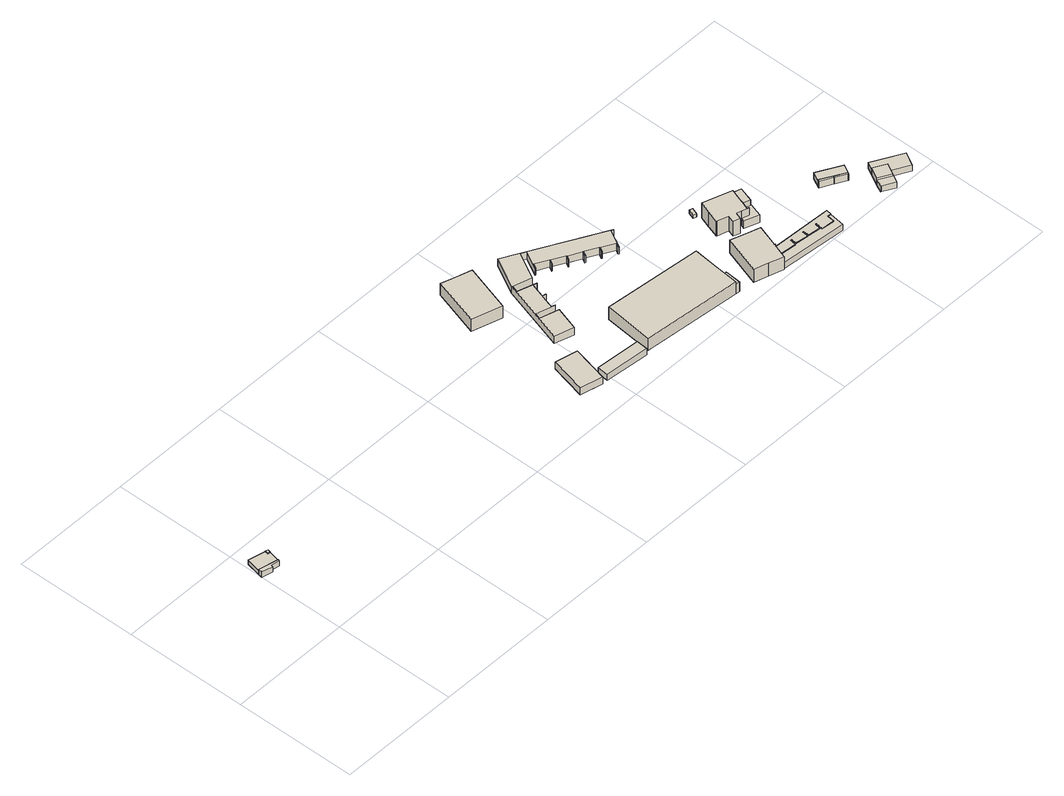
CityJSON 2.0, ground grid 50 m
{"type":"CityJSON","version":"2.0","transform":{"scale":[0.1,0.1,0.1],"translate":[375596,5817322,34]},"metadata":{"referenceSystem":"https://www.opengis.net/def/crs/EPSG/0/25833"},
"CityObjects":{
"building1":{"type":"Building","attributes":{"Gemeindeschluessel":"11000005","BezugspunktDach":"2200","function":"51009_1610","measuredHeight":2.47,"storeysAboveGround":0},"address":[{"country":"Germany","locality":"Berlin"}],"geometry":[{"type":"Solid","lod":"1","boundaries":[[[[0,1,2,3,4,5]],[[6,7,8,9,10,11]],[[6,11,5,4]],[[7,6,4,3]],[[8,7,3,2]],[[9,8,2,1]],[[10,9,1,0]],[[11,10,0,5]]]]}]},
"building2":{"type":"Building","attributes":{"Gemeindeschluessel":"11000005","BezugspunktDach":"2200","function":"31001_1010","measuredHeight":2.08,"storeysAboveGround":1},"address":[{"country":"Germany","locality":"Berlin","thoroughfareNumber":"61","thoroughfareName":"Straße 265"}],"geometry":[{"type":"Solid","lod":"1","boundaries":[[[[12,13,14,15,16,17]],[[18,19,20,21,7,6]],[[18,6,17,16]],[[19,18,16,15]],[[20,19,15,14]],[[21,20,14,13]],[[7,21,13,12]],[[6,7,12,17]]]]}]},
"building3":{"type":"Building","attributes":{"Gemeindeschluessel":"11000005","BezugspunktDach":"2200","function":"51009_1610","measuredHeight":2.21,"storeysAboveGround":0},"address":[{"country":"Germany","locality":"Berlin"}],"geometry":[{"type":"Solid","lod":"1","boundaries":[[[[22,23,24,25]],[[19,26,21,20]],[[19,20,25,24]],[[26,19,24,23]],[[21,26,23,22]],[[20,21,22,25]]]]}]},
"building4":{"type":"Building","attributes":{"Gemeindeschluessel":"11000005","BezugspunktDach":"2200","function":"31001_2721","measuredHeight":3.24,"storeysAboveGround":1},"address":[{"country":"Germany","locality":"Berlin","thoroughfareNumber":"45 (2)","thoroughfareName":"Straße 265"}],"geometry":[{"type":"Solid","lod":"1","boundaries":[[[[27,28,29,30]],[[31,32,33,34]],[[31,34,30,29]],[[32,31,29,28]],[[33,32,28,27]],[[34,33,27,30]]]]}]},
"building5":{"type":"Building","attributes":{"Gemeindeschluessel":"11000005","BezugspunktDach":"2200","function":"31001_2724","measuredHeight":2.99,"storeysAboveGround":1},"address":[{"country":"Germany","locality":"Berlin","thoroughfareNumber":"45 (7)","thoroughfareName":"Straße 265"}],"geometry":[{"type":"Solid","lod":"1","boundaries":[[[[35,36,37,38]],[[39,40,41,42]],[[39,42,38,37]],[[40,39,37,36]],[[41,40,36,35]],[[42,41,35,38]]]]}]},
"building6":{"type":"Building","attributes":{"Gemeindeschluessel":"11000005","BezugspunktDach":"2200","function":"31001_2721","measuredHeight":6.46,"storeysAboveGround":1},"address":[{"country":"Germany","locality":"Berlin","thoroughfareNumber":"45 (3)","thoroughfareName":"Straße 265"}],"geometry":[{"type":"Solid","lod":"1","boundaries":[[[[43,44,45,46,47]],[[48,49,50,51,52]],[[48,52,47,46]],[[49,48,46,45]],[[50,49,45,44]],[[51,50,44,43]],[[52,51,43,47]]]]}]},
"building7":{"type":"Building","attributes":{"Gemeindeschluessel":"11000005","BezugspunktDach":"2200","function":"31001_2724","measuredHeight":3.38,"storeysAboveGround":1},"address":[{"country":"Germany","locality":"Berlin","thoroughfareNumber":"45 (4)","thoroughfareName":"Straße 265"}],"geometry":[{"type":"Solid","lod":"1","boundaries":[[[[53,54,55,56,57,58,59,60,61,62,63,64,65,66,67,68,69,70,71,72,73,74,75,76,77,78,79,80,81,82,83,84,85,86,87,88,89,90,91,92,93,94,95,96,97,98,99,100]],[[101,102,103,104,105,106,107,108,109,110,111,112,113,114,115,116,117,118,119,120,121,122,123,124,125,126,127,128,129,130,131,132,133,134,135,136,137,138,139,140,141,142,143,144,145,146,147,148]],[[101,148,100,99]],[[102,101,99,98]],[[103,102,98,97]],[[104,103,97,96]],[[105,104,96,95]],[[106,105,95,94]],[[107,106,94,93]],[[108,107,93,92]],[[109,108,92,91]],[[110,109,91,90]],[[111,110,90,89]],[[112,111,89,88]],[[113,112,88,87]],[[114,113,87,86]],[[115,114,86,85]],[[116,115,85,84]],[[117,116,84,83]],[[118,117,83,82]],[[119,118,82,81]],[[120,119,81,80]],[[121,120,80,79]],[[122,121,79,78]],[[123,122,78,77]],[[124,123,77,76]],[[125,124,76,75]],[[126,125,75,74]],[[127,126,74,73]],[[128,127,73,72]],[[129,128,72,71]],[[130,129,71,70]],[[131,130,70,69]],[[132,131,69,68]],[[133,132,68,67]],[[134,133,67,66]],[[135,134,66,65]],[[136,135,65,64]],[[137,136,64,63]],[[138,137,63,62]],[[139,138,62,61]],[[140,139,61,60]],[[141,140,60,59]],[[142,141,59,58]],[[143,142,58,57]],[[144,143,57,56]],[[145,144,56,55]],[[146,145,55,54]],[[147,146,54,53]],[[148,147,53,100]]]]}]},
"building8":{"type":"Building","attributes":{"Gemeindeschluessel":"11000005","function":"31001_3210"},"address":[{"country":"Germany","locality":"Berlin","thoroughfareNumber":"45 (5)","thoroughfareName":"Straße 265"}],"children":["building8-1","building8-2"]},
"building8-1":{"type":"BuildingPart","attributes":{"BezugspunktDach":"2200","measuredHeight":7.12,"storeysAboveGround":1},"parents":["building8"],"geometry":[{"type":"MultiSurface","lod":"1","boundaries":[[[149,150,151,152,153]],[[154,155,156,157,158]],[[154,158,153,152]],[[155,154,152,151]],[[156,155,151,150]],[[159,160,161,156,150,149]],[[158,157,149,153]],[[157,161,160,159]]]}]},
"building8-2":{"type":"BuildingPart","attributes":{"BezugspunktDach":"2200","measuredHeight":4.5,"storeysAboveGround":1},"parents":["building8"],"geometry":[{"type":"Solid","lod":"1","boundaries":[[[[162,163,160,159]],[[161,164,165,157]],[[164,161,160,163]],[[165,164,163,162]],[[157,165,162,159]],[[161,157,159,160]]]]}]},
"building9":{"type":"Building","attributes":{"Gemeindeschluessel":"11000005","BezugspunktDach":"2200","function":"31001_2523","measuredHeight":1.54,"storeysAboveGround":1},"address":[{"country":"Germany","locality":"Berlin","thoroughfareNumber":"45 (6)","thoroughfareName":"Straße 265"}],"geometry":[{"type":"Solid","lod":"1","boundaries":[[[[166,167,168,169]],[[170,171,172,173]],[[170,173,169,168]],[[171,170,168,167]],[[172,171,167,166]],[[173,172,166,169]]]]}]},
"building10":{"type":"Building","attributes":{"Gemeindeschluessel":"11000005","function":"31001_2724"},"address":[{"country":"Germany","locality":"Berlin","thoroughfareNumber":"45 (1)","thoroughfareName":"Straße 265"}],"children":["building10-1","building10-2"]},
"building10-1":{"type":"BuildingPart","attributes":{"BezugspunktDach":"2200","measuredHeight":8.26,"storeysAboveGround":1},"parents":["building10"],"geometry":[{"type":"MultiSurface","lod":"1","boundaries":[[[174,175,176,177,178,179,180,181,182,183,184,185,186]],[[187,188,189,190,191,192,193,194,195,196,197,198,199]],[[187,199,186,185]],[[188,187,185,184]],[[189,188,184,183]],[[190,189,183,182]],[[191,190,182,181]],[[192,191,181,180]],[[193,192,180,179]],[[194,193,179,178]],[[195,194,178,177]],[[200,201,177,176]],[[197,196,176,175]],[[198,197,175,174]],[[199,198,174,186]],[[202,196,195,201,200]]]}]},
"building10-2":{"type":"BuildingPart","attributes":{"BezugspunktDach":"2200","measuredHeight":2.99,"storeysAboveGround":1},"parents":["building10"],"geometry":[{"type":"Solid","lod":"1","boundaries":[[[[203,204,205,206,207,208,209,210,211,212,213,214,215,216,217,218,201,200]],[[195,219,220,221,222,223,224,225,226,227,228,229,230,231,232,233,234,196]],[[219,195,201,218]],[[220,219,218,217]],[[221,220,217,216]],[[222,221,216,215]],[[223,222,215,214]],[[224,223,214,213]],[[225,224,213,212]],[[226,225,212,211]],[[227,226,211,210]],[[228,227,210,209]],[[229,228,209,208]],[[230,229,208,207]],[[231,230,207,206]],[[232,231,206,205]],[[233,232,205,204]],[[234,233,204,203]],[[196,234,203,200]],[[195,196,200,201]]]]}]},
"building11":{"type":"Building","attributes":{"Gemeindeschluessel":"11000005","function":"31001_1210"},"address":[{"country":"Germany","locality":"Berlin","thoroughfareNumber":"45","thoroughfareName":"Straße 265"}],"children":["building11-1","building11-2"]},
"building11-1":{"type":"BuildingPart","attributes":{"BezugspunktDach":"2200","measuredHeight":10.71,"storeysAboveGround":1},"parents":["building11"],"geometry":[{"type":"MultiSurface","lod":"1","boundaries":[[[235,236,237,238,239,240,241,242,243,244,245,246,247,248,249]],[[250,251,252,253,254,255,256,257,258,259,260,261,262,263,264]],[[250,264,249,248]],[[251,250,248,247]],[[252,251,247,246]],[[265,266,252,246,245]],[[267,265,253,245,244]],[[255,254,244,243]],[[256,255,243,242]],[[257,256,242,241]],[[258,257,241,240]],[[259,258,240,239]],[[260,259,239,238]],[[261,260,238,237]],[[262,261,237,236]],[[263,262,236,235]],[[264,263,235,249]],[[253,252,266,265]],[[254,253,265,267]]]}]},
"building11-2":{"type":"BuildingPart","attributes":{"BezugspunktDach":"2200","measuredHeight":6.14,"storeysAboveGround":1},"parents":["building11"],"geometry":[{"type":"MultiSurface","lod":"1","boundaries":[[[268,269,266,267]],[[252,270,271,254]],[[270,252,266,269]],[[271,270,269,268]],[[254,271,268,267]],[[252,253,265,266]],[[254,267,265,253]]]}]},
"building12":{"type":"Building","attributes":{"Gemeindeschluessel":"11000005","BezugspunktDach":"2200","function":"51009_1610","measuredHeight":3.1,"storeysAboveGround":0},"address":[{"country":"Germany","locality":"Berlin"}],"geometry":[{"type":"Solid","lod":"1","boundaries":[[[[272,273,274,275,276,277,278,279,280,281,282,283,284,285,286,287,288,289,290,291,292,293]],[[294,295,296,297,298,299,300,301,302,303,304,305,306,307,308,309,310,311,312,313,314,315]],[[294,315,293,292]],[[295,294,292,291]],[[296,295,291,290]],[[297,296,290,289]],[[298,297,289,288]],[[299,298,288,287]],[[300,299,287,286]],[[301,300,286,285]],[[302,301,285,284]],[[303,302,284,283]],[[304,303,283,282]],[[305,304,282,281]],[[306,305,281,280]],[[307,306,280,279]],[[308,307,279,278]],[[309,308,278,277]],[[310,309,277,276]],[[311,310,276,275]],[[312,311,275,274]],[[313,312,274,273]],[[314,313,273,272]],[[315,314,272,293]]]]}]},
"building13":{"type":"Building","attributes":{"Gemeindeschluessel":"11000005","BezugspunktDach":"2200","function":"51009_1610","measuredHeight":3.55,"storeysAboveGround":0},"address":[{"country":"Germany","locality":"Berlin"}],"geometry":[{"type":"Solid","lod":"1","boundaries":[[[[316,317,318,319,320,321,322,323,324]],[[325,326,327,328,329,330,331,332,333]],[[325,333,324,323]],[[326,325,323,322]],[[327,326,322,321]],[[328,327,321,320]],[[329,328,320,319]],[[330,329,319,318]],[[331,330,318,317]],[[332,331,317,316]],[[333,332,316,324]]]]}]},
"building14":{"type":"Building","attributes":{"Gemeindeschluessel":"11000005","BezugspunktDach":"2200","function":"51009_1610","measuredHeight":3.14,"storeysAboveGround":0},"address":[{"country":"Germany","locality":"Berlin"}],"geometry":[{"type":"Solid","lod":"1","boundaries":[[[[334,335,336,337]],[[338,339,340,341]],[[338,341,337,336]],[[339,338,336,335]],[[340,339,335,334]],[[341,340,334,337]]]]}]},
"building15":{"type":"Building","attributes":{"Gemeindeschluessel":"11000005","BezugspunktDach":"2200","function":"31001_2724","measuredHeight":2.96,"storeysAboveGround":1},"address":[{"country":"Germany","locality":"Berlin","thoroughfareNumber":"43 (1)","thoroughfareName":"Straße 265"}],"geometry":[{"type":"Solid","lod":"1","boundaries":[[[[342,343,344,345,346,347,348,349,350,351,352,353]],[[354,355,356,357,358,359,360,340,339,338,341,361]],[[354,361,353,352]],[[355,354,352,351]],[[356,355,351,350]],[[357,356,350,349]],[[358,357,349,348]],[[359,358,348,347]],[[360,359,347,346]],[[340,360,346,345]],[[339,340,345,344]],[[338,339,344,343]],[[341,338,343,342]],[[361,341,342,353]]]]}]},
"building16":{"type":"Building","attributes":{"Gemeindeschluessel":"11000005","BezugspunktDach":"2200","function":"51009_1610","measuredHeight":3.15,"storeysAboveGround":0},"address":[{"country":"Germany","locality":"Berlin"}],"geometry":[{"type":"Solid","lod":"1","boundaries":[[[[362,363,364,365]],[[359,358,357,360]],[[359,360,365,364]],[[358,359,364,363]],[[357,358,363,362]],[[360,357,362,365]]]]}]},
"building17":{"type":"Building","attributes":{"Gemeindeschluessel":"11000005","BezugspunktDach":"2200","function":"51009_1610","measuredHeight":3.45,"storeysAboveGround":0},"address":[{"country":"Germany","locality":"Berlin"}],"geometry":[{"type":"Solid","lod":"1","boundaries":[[[[366,367,368,369]],[[370,371,372,373]],[[370,373,369,368]],[[371,370,368,367]],[[372,371,367,366]],[[373,372,366,369]]]]}]},
"building18":{"type":"Building","attributes":{"Gemeindeschluessel":"11000005","BezugspunktDach":"2200","function":"31001_2700","measuredHeight":2.85,"storeysAboveGround":1},"address":[{"country":"Germany","locality":"Berlin","thoroughfareNumber":"43","thoroughfareName":"Straße 265"}],"geometry":[{"type":"Solid","lod":"1","boundaries":[[[[374,375,376,377,378,379,380,381,382,383,384]],[[373,372,371,370,385,386,387,388,389,390,391]],[[373,391,384,383]],[[372,373,383,382]],[[371,372,382,381]],[[370,371,381,380]],[[385,370,380,379]],[[386,385,379,378]],[[387,386,378,377]],[[388,387,377,376]],[[389,388,376,375]],[[390,389,375,374]],[[391,390,374,384]]]]}]}
},
"vertices":[
[45,345,34],[47,353,34],[81,346,34],[83,354,34],[4,371,34],[1,355,34],[4,371,9],[83,354,9],[81,346,9],[47,353,9],[45,345,9],[1,355,9],
[83,354,30],[93,399,30],[82,401,30],[85,415,30],[17,430,30],[4,371,30],[17,430,9],[85,415,9],[82,401,9],[93,399,9],
[93,399,32],[96,412,32],[85,415,32],[82,401,32],[96,412,9],
[1461,118,42],[1496,265,42],[1406,286,42],[1371,139,42],[1406,286,10],[1496,265,10],[1461,118,10],[1371,139,10],
[1664,101,39],[1668,147,39],[1488,162,39],[1484,117,39],[1488,162,9],[1668,147,9],[1664,101,9],[1484,117,9],
[1465,578,70],[1523,770,70],[1463,788,70],[1403,807,70],[1345,614,70],[1403,807,14],[1463,788,14],[1523,770,14],[1465,578,14],[1345,614,14],
[1569,345,46],[1598,441,46],[1523,463,46],[1530,487,46],[1605,464,46],[1606,467,46],[1591,471,46],[1607,526,46],[1622,521,46],[1623,524,46],[1608,528,46],[1625,584,46],[1640,580,46],[1641,582,46],[1566,605,46],[1574,632,46],[1649,610,46],[1668,646,46],[1707,718,46],[1729,707,46],[1690,634,46],[1692,633,46],[1702,650,46],[1752,624,46],[1742,606,46],[1745,605,46],[1754,622,46],[1805,595,46],[1795,578,46],[1797,576,46],[1807,594,46],[1857,567,46],[1848,549,46],[1850,548,46],[1859,566,46],[1910,539,46],[1900,521,46],[1902,520,46],[1912,538,46],[1963,510,46],[1954,493,46],[1956,491,46],[1995,564,46],[2004,559,46],[2005,561,46],[1638,758,46],[1572,634,46],[1492,368,46],[1572,634,12],[1638,758,12],[2005,561,12],[2004,559,12],[1995,564,12],[1956,491,12],[1954,493,12],[1963,510,12],[1912,538,12],[1902,520,12],[1900,521,12],[1910,539,12],[1859,566,12],[1850,548,12],[1848,549,12],[1857,567,12],[1807,594,12],[1797,576,12],[1795,578,12],[1805,595,12],[1754,622,12],[1745,605,12],[1742,606,12],[1752,624,12],[1702,650,12],[1692,633,12],[1690,634,12],[1729,707,12],[1707,718,12],[1668,646,12],[1649,610,12],[1574,632,12],[1566,605,12],[1641,582,12],[1640,580,12],[1625,584,12],[1608,528,12],[1623,524,12],[1622,521,12],[1607,526,12],[1591,471,12],[1606,467,12],[1605,464,12],[1530,487,12],[1523,463,12],[1598,441,12],[1569,345,12],[1492,368,12],
[2082,72,68],[2091,171,68],[2101,270,68],[1703,310,68],[1683,111,68],[1703,310,10],[2101,270,10],[2091,171,10],[2082,72,10],[1683,111,10],[2082,72,55],[2088,137,55],[2088,137,10],
[2099,70,55],[2105,135,55],[2105,135,10],[2099,70,10],
[2261,413,31],[2271,440,31],[2258,444,31],[2249,417,31],[2258,444,15],[2271,440,15],[2261,413,15],[2249,417,15],
[2219,45,74],[2277,26,74],[2277,29,74],[2289,65,74],[2296,86,74],[2299,85,74],[2301,89,74],[2297,91,74],[2301,100,74],[2326,179,74],[2269,197,74],[2212,216,74],[2162,63,74],[2212,216,12],[2269,197,12],[2326,179,12],[2301,100,12],[2297,91,12],[2301,89,12],[2299,85,12],[2296,86,12],[2289,65,12],[2277,29,12],[2277,26,12],[2219,45,12],[2162,63,12],[2277,29,42],[2289,65,42],[2277,29,32],
[2548,4,42],[2556,66,42],[2540,67,42],[2537,36,42],[2485,42,42],[2488,72,42],[2483,72,42],[2480,48,42],[2430,54,42],[2432,77,42],[2427,78,42],[2425,54,42],[2373,60,42],[2375,82,42],[2370,82,42],[2367,57,42],[2367,57,12],[2370,82,12],[2375,82,12],[2373,60,12],[2425,54,12],[2427,78,12],[2432,77,12],[2430,54,12],[2480,48,12],[2483,72,12],[2488,72,12],[2485,42,12],[2537,36,12],[2540,67,12],[2556,66,12],[2548,4,12],
[2242,302,85],[2286,288,85],[2278,261,85],[2304,252,85],[2313,279,85],[2334,273,85],[2362,264,85],[2363,266,85],[2355,269,85],[2367,303,85],[2370,314,85],[2386,361,85],[2271,399,85],[2255,351,85],[2240,303,85],[2255,351,14],[2271,399,14],[2386,361,14],[2370,314,14],[2367,303,14],[2355,269,14],[2363,266,14],[2362,264,14],[2334,273,14],[2313,279,14],[2304,252,14],[2278,261,14],[2286,288,14],[2242,302,14],[2240,303,14],[2370,314,75],[2386,361,75],[2367,303,75],
[2400,292,75],[2419,351,75],[2419,351,14],[2400,292,14],
[2367,57,45],[2370,82,45],[2375,82,45],[2373,60,45],[2425,54,45],[2427,78,45],[2432,77,45],[2430,54,45],[2480,48,45],[2483,72,45],[2488,72,45],[2485,42,45],[2537,36,45],[2540,67,45],[2556,66,45],[2558,87,45],[2301,100,45],[2297,91,45],[2301,89,45],[2299,85,45],[2296,86,45],[2289,65,45],[2296,86,14],[2299,85,14],[2301,89,14],[2297,91,14],[2301,100,14],[2558,87,14],[2556,66,14],[2540,67,14],[2537,36,14],[2485,42,14],[2488,72,14],[2483,72,14],[2480,48,14],[2430,54,14],[2432,77,14],[2427,78,14],[2425,54,14],[2373,60,14],[2375,82,14],[2370,82,14],[2367,57,14],[2289,65,14],
[2386,237,51],[2403,291,51],[2400,292,51],[2367,303,51],[2355,269,51],[2363,266,51],[2362,264,51],[2334,273,51],[2329,258,51],[2334,273,15],[2362,264,15],[2363,266,15],[2355,269,15],[2367,303,15],[2400,292,15],[2403,291,15],[2386,237,15],[2329,258,15],
[2690,175,46],[2694,181,46],[2648,206,46],[2644,199,46],[2648,206,14],[2694,181,14],[2690,175,14],[2644,199,14],
[2644,199,44],[2648,206,44],[2694,181,44],[2690,175,44],[2692,174,44],[2695,180,44],[2740,156,44],[2736,149,44],[2738,149,44],[2760,189,44],[2664,241,44],[2643,200,44],[2664,241,14],[2760,189,14],[2738,149,14],[2736,149,14],[2740,156,14],[2695,180,14],[2692,174,14],[2643,200,14],
[2736,149,46],[2740,156,46],[2695,180,46],[2692,174,46],
[2834,35,49],[2859,81,49],[2809,108,49],[2784,62,49],[2809,108,14],[2859,81,14],[2834,35,14],[2784,62,14],
[2773,30,42],[2821,4,42],[2848,56,42],[2915,20,42],[2945,74,42],[2825,138,42],[2809,108,42],[2859,81,42],[2834,35,42],[2784,62,42],[2769,32,42],[2825,138,14],[2945,74,14],[2915,20,14],[2848,56,14],[2821,4,14],[2773,30,14],[2769,32,14]
]}
